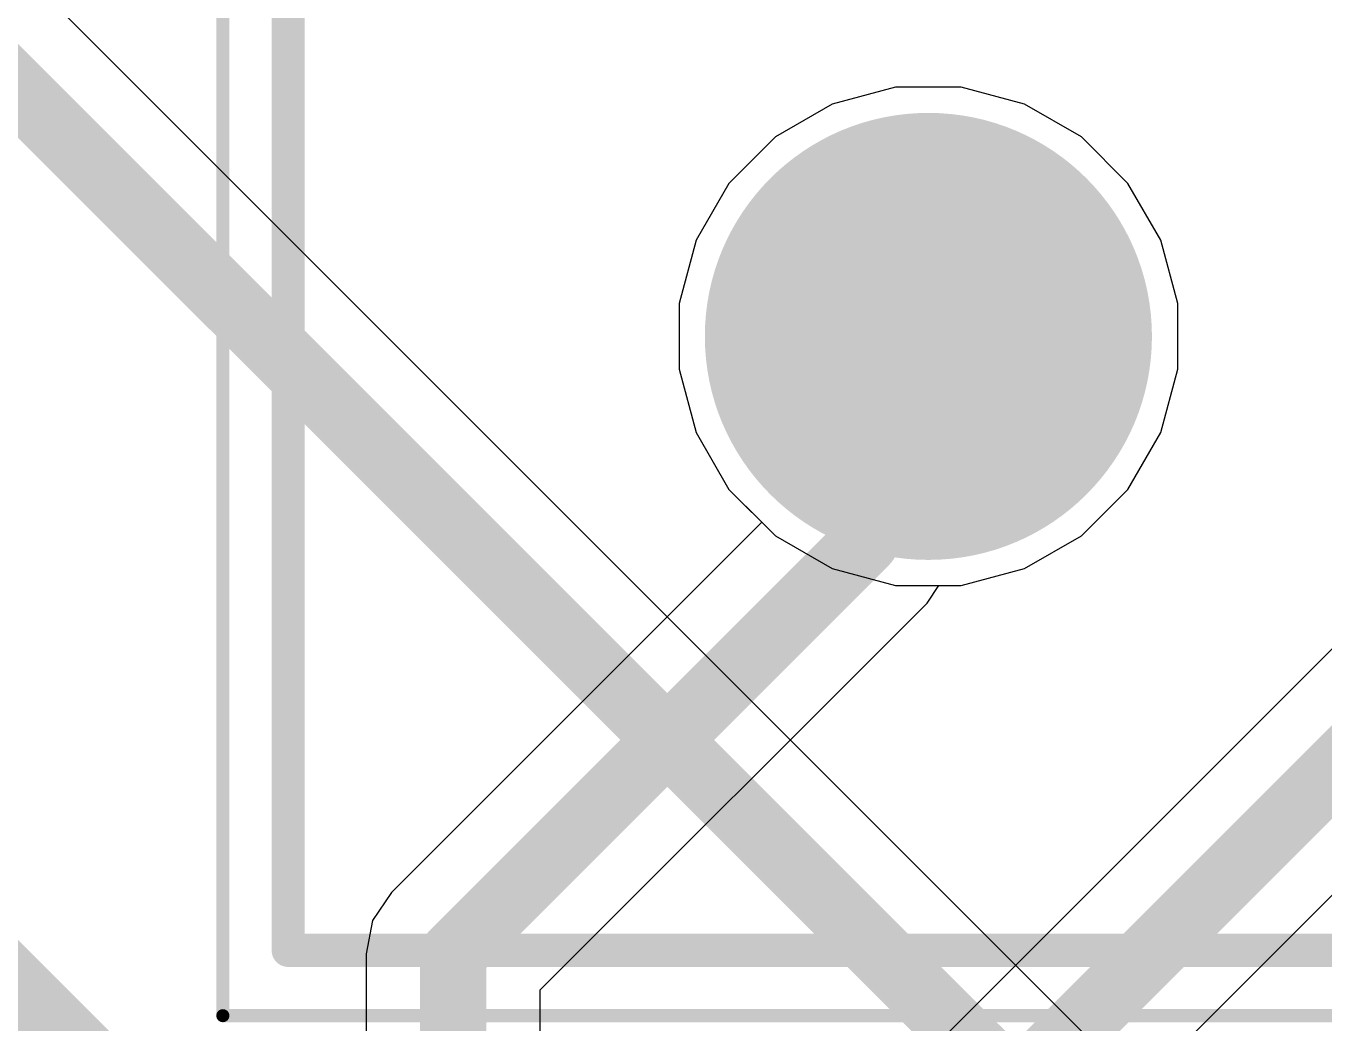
# Model space of a CAD drawing. Header units: inches. Extents: x 1.37 to 4.6, y 1.74 to 5.29.
# Drawn here: x 2.9546 to 3.1502, y 3.3561 to 3.5063 of the extents above; entities that cross this region are included whole.
import ezdxf

# ---------------------------------------------------------------- set-up
doc = ezdxf.new("R2010")
doc.units = ezdxf.units.IN
doc.header["$MEASUREMENT"] = 0
for name, color, linetype in [('BottomLayer', 5, 'Continuous'), ('BottomSolder', 6, 'Continuous'), ('Mechanical13', 56, 'Continuous'), ('Mechanical15', 56, 'Continuous'), ('MultiLayer', 9, 'Continuous'), ('PadHoleLayer', 156, 'Continuous'), ('TopLayer', 1, 'Continuous'), ('TopOverlay', 2, 'Continuous'), ('TopSolder', 216, 'Continuous')]:
    doc.layers.add(name, color=color, linetype=linetype)

# ---------------------------------------------------------------- blocks, each defined once
blk = doc.blocks.new('JST_B8B_XH_A_135')
at = {"layer": 'BottomLayer'}
h = blk.add_hatch(color=5, dxfattribs=at)
edge = h.paths.add_edge_path()
edge.add_arc((-0.34449, -0.02067), 0.02968, 0, 360)
at = {"layer": 'BottomSolder'}
h = blk.add_hatch(color=6, dxfattribs=at)
edge = h.paths.add_edge_path()
edge.add_arc((-0.34449, -0.02067), 0.03368, 0, 360)
at = {"layer": 'MultiLayer'}
h = blk.add_hatch(color=9, dxfattribs=at)
edge = h.paths.add_edge_path()
edge.add_arc((-0.34449, -0.02067), 0.02968, 0, 360)
at = {"layer": 'PadHoleLayer'}
h = blk.add_hatch(color=156, dxfattribs=at)
edge = h.paths.add_edge_path()
edge.add_arc((-0.34449, -0.02067), 0.01969, 0, 360)
at = {"layer": 'TopLayer'}
h = blk.add_hatch(color=1, dxfattribs=at)
edge = h.paths.add_edge_path()
edge.add_arc((-0.34449, -0.02067), 0.02968, 0, 360)
at = {"layer": 'TopSolder'}
h = blk.add_hatch(color=216, dxfattribs=at)
edge = h.paths.add_edge_path()
edge.add_arc((-0.34449, -0.02067), 0.03368, 0, 360)
at = {"layer": 'Mechanical13', "const_width": 0.005}
for points in [[(-0.44094, -0.11319), (-0.44094, 0.11319)], [(-0.44094, -0.11319), (0.44094, -0.11319)]]:
    blk.add_lwpolyline(points, dxfattribs=at)
at = {"layer": 'Mechanical13', "const_width": 0.0025}
blk.add_lwpolyline([(-0.44219, -0.11319, 1), (-0.43969, -0.11319, 1)], format="xyb", close=True, dxfattribs=at)
blk.add_lwpolyline([(-0.44219, -0.11319, 1), (-0.43969, -0.11319, 1)], format="xyb", close=True, dxfattribs=at)
at = {"layer": 'Mechanical15', "const_width": 0.00197}
for points in [[(-0.45079, -0.12303), (-0.45079, 0.12303)], [(-0.45079, -0.12303), (0.45079, -0.12303)]]:
    blk.add_lwpolyline(points, dxfattribs=at)
at = {"layer": 'Mechanical15', "const_width": 0.000984}
blk.add_lwpolyline([(-0.45128, -0.12303, 1), (-0.4503, -0.12303, 1)], format="xyb", close=True, dxfattribs=at)
blk.add_lwpolyline([(-0.45128, -0.12303, 1), (-0.4503, -0.12303, 1)], format="xyb", close=True, dxfattribs=at)
at = {"layer": 'TopOverlay', "const_width": 0.005}
for points in [[(-0.44094, -0.11319), (-0.44094, 0.11319)], [(-0.44094, -0.11319), (0.44094, -0.11319)]]:
    blk.add_lwpolyline(points, dxfattribs=at)
at = {"layer": 'TopOverlay', "const_width": 0.0025}
blk.add_lwpolyline([(-0.44219, -0.11319, 1), (-0.43969, -0.11319, 1)], format="xyb", close=True, dxfattribs=at)
blk.add_lwpolyline([(-0.44219, -0.11319, 1), (-0.43969, -0.11319, 1)], format="xyb", close=True, dxfattribs=at)

msp = doc.modelspace()

# ---------------------------------------------------------------- linework, layer by layer
at = {"layer": 'BottomLayer'}
for p, q in [((3.33972, 3.12885), (2.93313, 3.53544)), ((3.08564, 3.49712), (3.07609, 3.49456)), ((3.09553, 3.49712), (3.08564, 3.49712)), ((3.10509, 3.49456), (3.09553, 3.49712)), ((3.07609, 3.49456), (3.06753, 3.48962)), ((3.11365, 3.48962), (3.10509, 3.49456)), ((3.06753, 3.48962), (3.06053, 3.48262)), ((3.12064, 3.48262), (3.11365, 3.48962)), ((3.06053, 3.48262), (3.05559, 3.47406)), ((3.12559, 3.47406), (3.12064, 3.48262)), ((3.05559, 3.47406), (3.05303, 3.46451)), ((3.12815, 3.46451), (3.12559, 3.47406)), ((3.05303, 3.46451), (3.05303, 3.45462)), ((3.12815, 3.45462), (3.12815, 3.46451)), ((3.05303, 3.45462), (3.05559, 3.44507)), ((3.12559, 3.44507), (3.12815, 3.45462)), ((3.05559, 3.44507), (3.06053, 3.4365)), ((3.12064, 3.4365), (3.12559, 3.44507)), ((3.06053, 3.4365), (3.06753, 3.42951)), ((3.11365, 3.42951), (3.12064, 3.4365)), ((3.06753, 3.42951), (3.07609, 3.42456)), ((3.10509, 3.42456), (3.11365, 3.42951)), ((3.07609, 3.42456), (3.08564, 3.422)), ((3.09553, 3.422), (3.10509, 3.42456)), ((3.08564, 3.422), (3.09553, 3.422))]:
    msp.add_line(p, q, dxfattribs=at)
at = {"layer": 'BottomLayer', "const_width": 0.01}
for points in [[(2.92, 3.53), (3.33428, 3.11572)], [(2.89, 3.425), (3.325, 2.99)]]:
    msp.add_lwpolyline(points, dxfattribs=at)
at = {"layer": 'TopLayer'}
for p, q in [((3.08564, 3.49712), (3.07609, 3.49456)), ((3.09553, 3.49712), (3.08564, 3.49712)), ((3.10509, 3.49456), (3.09553, 3.49712)), ((3.07609, 3.49456), (3.06753, 3.48962)), ((3.11365, 3.48962), (3.10509, 3.49456)), ((3.06753, 3.48962), (3.06053, 3.48262)), ((3.12064, 3.48262), (3.11365, 3.48962)), ((3.06053, 3.48262), (3.05559, 3.47406)), ((3.12559, 3.47406), (3.12064, 3.48262)), ((3.05559, 3.47406), (3.05303, 3.46451)), ((3.12815, 3.46451), (3.12559, 3.47406)), ((3.05303, 3.46451), (3.05303, 3.45462)), ((3.12815, 3.45462), (3.12815, 3.46451)), ((3.05303, 3.45462), (3.05559, 3.44507)), ((3.12559, 3.44507), (3.12815, 3.45462)), ((3.05559, 3.44507), (3.06053, 3.4365)), ((3.12064, 3.4365), (3.12559, 3.44507)), ((3.06053, 3.4365), (3.06548, 3.43156)), ((3.11365, 3.42951), (3.12064, 3.4365)), ((3.06548, 3.43156), (3.0097, 3.37578)), ((3.10509, 3.42456), (3.11365, 3.42951)), ((3.16624, 3.42732), (3.0697, 3.33078)), ((3.09553, 3.422), (3.10509, 3.42456)), ((3.09042, 3.41938), (3.09218, 3.422)), ((3.09218, 3.422), (3.09553, 3.422)), ((3.03211, 3.36107), (3.09042, 3.41938)), ((3.09211, 3.31607), (3.19071, 3.41467)), ((3.0097, 3.37578), (3.00686, 3.37153)), ((3.00686, 3.37153), (3.00586, 3.3665)), ((3.00586, 3.3665), (3.00586, 3.2437)), ((3.03211, 3.2437), (3.03211, 3.36107))]:
    msp.add_line(p, q, dxfattribs=at)
at = {"layer": 'TopLayer', "const_width": 0.01}
for points in [[(3.08114, 3.45012), (3.09059, 3.45956)], [(3.08114, 3.42866), (3.08114, 3.45012)], [(3.01899, 3.3665), (3.08114, 3.42866)], [(3.07899, 3.3215), (3.18143, 3.42395)], [(3.01899, 3.225), (3.01899, 3.3665)]]:
    msp.add_lwpolyline(points, dxfattribs=at)
at = {"layer": 'TopLayer', "const_width": 0.005}
for points in [[(3.08809, 3.45956, 1), (3.09309, 3.45956, 1)], [(3.07864, 3.45012, 1), (3.08364, 3.45012, 1)], [(3.07864, 3.45012, 1), (3.08364, 3.45012, 1)], [(3.07864, 3.42866, 1), (3.08364, 3.42866, 1)], [(3.07864, 3.42866, 1), (3.08364, 3.42866, 1)], [(3.01649, 3.3665, 1), (3.02149, 3.3665, 1)], [(3.01649, 3.3665, 1), (3.02149, 3.3665, 1)]]:
    msp.add_lwpolyline(points, format="xyb", close=True, dxfattribs=at)

# ---------------------------------------------------------------- block references
msp.add_blockref('JST_B8B_XH_A_135', (3.43508, 3.48023))

doc.saveas('drawing.dxf')
